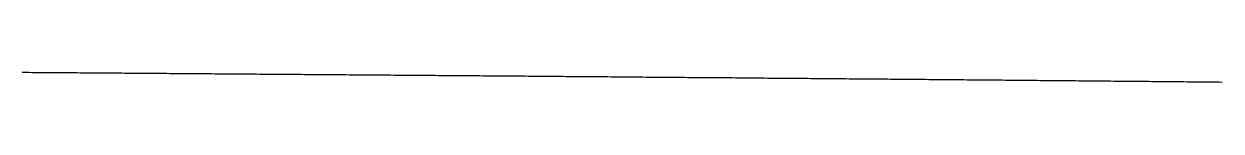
# Model space of a CAD drawing. Header units: millimetres. Extents: x 0 to 7857, y -61 to 540.
# Drawn here: x 2946 to 3928, y -18 to -10 of the extents above; entities that cross this region are included whole.
import ezdxf

# ---------------------------------------------------------------- set-up
doc = ezdxf.new("R2010")
doc.units = ezdxf.units.MM
doc.header["$LTSCALE"] = 10
doc.layers.add('MEMBERS', color=5, linetype='Continuous')

msp = doc.modelspace()

# ---------------------------------------------------------------- linework, layer by layer
at = {"layer": 'MEMBERS', "color": 3, "linetype": 'Continuous'}
for p, q in [((2947.16, -10.08), (2944.52, -10.08)), ((2949.79, -10.08), (2947.16, -10.08)), ((2952.42, -10.12), (2949.79, -10.08)), ((2955.05, -10.16), (2952.42, -10.12)), ((2957.68, -10.16), (2955.05, -10.16)), ((2960.32, -10.16), (2957.68, -10.16)), ((2962.95, -10.2), (2960.32, -10.16)), ((2965.58, -10.23), (2962.95, -10.2)), ((2968.21, -10.23), (2965.58, -10.23)), ((2970.84, -10.23), (2968.21, -10.23)), ((2973.48, -10.27), (2970.84, -10.23)), ((2976.11, -10.27), (2973.48, -10.27)), ((2978.74, -10.27), (2976.11, -10.27)), ((2981.37, -10.31), (2978.74, -10.27)), ((2984, -10.35), (2981.37, -10.31)), ((2986.63, -10.35), (2984, -10.35)), ((2989.27, -10.35), (2986.63, -10.35)), ((2991.9, -10.39), (2989.27, -10.35)), ((2994.53, -10.43), (2991.9, -10.39)), ((2997.16, -10.43), (2994.53, -10.43)), ((2999.79, -10.43), (2997.16, -10.43)), ((3002.43, -10.47), (2999.79, -10.43)), ((3005.06, -10.51), (3002.43, -10.47)), ((3007.69, -10.51), (3005.06, -10.51)), ((3010.32, -10.51), (3007.69, -10.51)), ((3012.95, -10.55), (3010.32, -10.51)), ((3015.58, -10.55), (3012.95, -10.55)), ((3018.22, -10.59), (3015.58, -10.55)), ((3020.85, -10.59), (3018.22, -10.59)), ((3023.48, -10.62), (3020.85, -10.59)), ((3026.11, -10.62), (3023.48, -10.62)), ((3028.74, -10.66), (3026.11, -10.62)), ((3031.38, -10.66), (3028.74, -10.66)), ((3034.01, -10.7), (3031.38, -10.66)), ((3036.64, -10.7), (3034.01, -10.7)), ((3039.27, -10.74), (3036.64, -10.7)), ((3041.9, -10.74), (3039.27, -10.74)), ((3044.53, -10.78), (3041.9, -10.74)), ((3047.15, -10.78), (3044.53, -10.78)), ((3047.45, -10.78), (3047.15, -10.78)), ((3050.07, -10.82), (3047.45, -10.78)), ((3052.69, -10.82), (3050.07, -10.82)), ((3055.31, -10.86), (3052.69, -10.82)), ((3057.93, -10.86), (3055.31, -10.86)), ((3060.55, -10.86), (3057.93, -10.86)), ((3063.17, -10.9), (3060.55, -10.86)), ((3065.79, -10.94), (3063.17, -10.9)), ((3068.41, -10.94), (3065.79, -10.94)), ((3071.03, -10.94), (3068.41, -10.94)), ((3073.65, -10.98), (3071.03, -10.94)), ((3076.27, -11.02), (3073.65, -10.98)), ((3078.89, -11.02), (3076.27, -11.02)), ((3081.51, -11.02), (3078.89, -11.02)), ((3084.13, -11.05), (3081.51, -11.02)), ((3086.75, -11.09), (3084.13, -11.05)), ((3089.37, -11.09), (3086.75, -11.09)), ((3091.99, -11.09), (3089.37, -11.09)), ((3094.61, -11.13), (3091.99, -11.09)), ((3097.23, -11.13), (3094.61, -11.13)), ((3099.85, -11.17), (3097.23, -11.13)), ((3102.47, -11.21), (3099.85, -11.17)), ((3105.09, -11.21), (3102.47, -11.21)), ((3107.71, -11.21), (3105.09, -11.21)), ((3110.33, -11.25), (3107.71, -11.21)), ((3112.95, -11.29), (3110.33, -11.25)), ((3115.57, -11.29), (3112.95, -11.29)), ((3118.19, -11.29), (3115.57, -11.29)), ((3120.81, -11.33), (3118.19, -11.29)), ((3123.43, -11.33), (3120.81, -11.33)), ((3126.05, -11.37), (3123.43, -11.33)), ((3128.68, -11.37), (3126.05, -11.37)), ((3131.3, -11.41), (3128.68, -11.37)), ((3133.92, -11.41), (3131.3, -11.41)), ((3136.54, -11.45), (3133.92, -11.41)), ((3139.16, -11.48), (3136.54, -11.45)), ((3141.78, -11.48), (3139.16, -11.48)), ((3144.4, -11.48), (3141.78, -11.48)), ((3147.02, -11.52), (3144.4, -11.48)), ((3149.64, -11.56), (3147.02, -11.52)), ((3152.26, -11.56), (3149.64, -11.56)), ((3154.88, -11.56), (3152.26, -11.56)), ((3157.5, -11.6), (3154.88, -11.56)), ((3160.12, -11.6), (3157.5, -11.6)), ((3162.74, -11.64), (3160.12, -11.6)), ((3165.36, -11.64), (3162.74, -11.64)), ((3167.98, -11.68), (3165.36, -11.64)), ((3170.6, -11.68), (3167.98, -11.68)), ((3173.22, -11.72), (3170.6, -11.68)), ((3175.84, -11.76), (3173.22, -11.72)), ((3178.46, -11.76), (3175.84, -11.76)), ((3181.08, -11.76), (3178.46, -11.76)), ((3183.7, -11.8), (3181.08, -11.76)), ((3186.32, -11.8), (3183.7, -11.8)), ((3188.94, -11.84), (3186.32, -11.8)), ((3191.56, -11.84), (3188.94, -11.84)), ((3194.18, -11.88), (3191.56, -11.84)), ((3196.8, -11.88), (3194.18, -11.88)), ((3199.42, -11.91), (3196.8, -11.88)), ((3202.04, -11.95), (3199.42, -11.91)), ((3204.66, -11.95), (3202.04, -11.95)), ((3207.28, -11.95), (3204.66, -11.95)), ((3209.9, -11.99), (3207.28, -11.95)), ((3212.52, -12.03), (3209.9, -11.99)), ((3215.14, -12.03), (3212.52, -12.03)), ((3217.76, -12.03), (3215.14, -12.03)), ((3220.38, -12.07), (3217.76, -12.03)), ((3223, -12.07), (3220.38, -12.07)), ((3225.62, -12.11), (3223, -12.07)), ((3228.24, -12.15), (3225.62, -12.11)), ((3230.86, -12.15), (3228.24, -12.15)), ((3233.48, -12.15), (3230.86, -12.15)), ((3236.1, -12.19), (3233.48, -12.15)), ((3238.72, -12.23), (3236.1, -12.19)), ((3241.34, -12.23), (3238.72, -12.23)), ((3243.96, -12.27), (3241.34, -12.23)), ((3246.58, -12.27), (3243.96, -12.27)), ((3249.2, -12.3), (3246.58, -12.27)), ((3251.82, -12.3), (3249.2, -12.3)), ((3254.44, -12.34), (3251.82, -12.3)), ((3257.07, -12.34), (3254.44, -12.34)), ((3259.69, -12.34), (3257.07, -12.34)), ((3262.31, -12.38), (3259.69, -12.34)), ((3264.93, -12.42), (3262.31, -12.38)), ((3267.55, -12.42), (3264.93, -12.42)), ((3270.17, -12.46), (3267.55, -12.42)), ((3272.79, -12.5), (3270.17, -12.46)), ((3275.41, -12.5), (3272.79, -12.5)), ((3278.03, -12.5), (3275.41, -12.5)), ((3280.65, -12.54), (3278.03, -12.5)), ((3283.27, -12.54), (3280.65, -12.54)), ((3285.89, -12.58), (3283.27, -12.54)), ((3288.51, -12.62), (3285.89, -12.58)), ((3291.13, -12.62), (3288.51, -12.62)), ((3293.75, -12.62), (3291.13, -12.62)), ((3296.37, -12.66), (3293.75, -12.62)), ((3298.99, -12.7), (3296.37, -12.66)), ((3301.61, -12.7), (3298.99, -12.7)), ((3304.23, -12.7), (3301.61, -12.7)), ((3306.85, -12.73), (3304.23, -12.7)), ((3309.47, -12.77), (3306.85, -12.73)), ((3312.09, -12.77), (3309.47, -12.77)), ((3314.71, -12.81), (3312.09, -12.77)), ((3317.33, -12.81), (3314.71, -12.81)), ((3319.95, -12.81), (3317.33, -12.81)), ((3322.57, -12.85), (3319.95, -12.81)), ((3325.19, -12.89), (3322.57, -12.85)), ((3327.81, -12.89), (3325.19, -12.89)), ((3330.43, -12.93), (3327.81, -12.89)), ((3333.05, -12.97), (3330.43, -12.93)), ((3335.67, -12.97), (3333.05, -12.97)), ((3338.29, -12.97), (3335.67, -12.97)), ((3340.91, -13.01), (3338.29, -12.97)), ((3343.53, -13.01), (3340.91, -13.01)), ((3346.15, -13.05), (3343.53, -13.01)), ((3348.77, -13.09), (3346.15, -13.05)), ((3351.39, -13.09), (3348.77, -13.09)), ((3354.01, -13.09), (3351.39, -13.09)), ((3356.63, -13.12), (3354.01, -13.09)), ((3359.25, -13.16), (3356.63, -13.12)), ((3361.87, -13.16), (3359.25, -13.16)), ((3364.49, -13.2), (3361.87, -13.16)), ((3367.11, -13.24), (3364.49, -13.2)), ((3369.73, -13.24), (3367.11, -13.24)), ((3372.35, -13.24), (3369.73, -13.24)), ((3374.97, -13.28), (3372.35, -13.24)), ((3377.59, -13.28), (3374.97, -13.28)), ((3380.21, -13.32), (3377.59, -13.28)), ((3382.83, -13.36), (3380.21, -13.32)), ((3385.45, -13.36), (3382.83, -13.36)), ((3388.07, -13.36), (3385.45, -13.36)), ((3390.69, -13.4), (3388.07, -13.36)), ((3393.32, -13.44), (3390.69, -13.4)), ((3395.94, -13.44), (3393.32, -13.44)), ((3398.56, -13.48), (3395.94, -13.44)), ((3401.18, -13.52), (3398.56, -13.48)), ((3403.8, -13.52), (3401.18, -13.52)), ((3406.42, -13.52), (3403.8, -13.52)), ((3409.04, -13.55), (3406.42, -13.52)), ((3411.66, -13.55), (3409.04, -13.55)), ((3414.28, -13.59), (3411.66, -13.55)), ((3416.9, -13.63), (3414.28, -13.59)), ((3419.52, -13.63), (3416.9, -13.63)), ((3422.14, -13.67), (3419.52, -13.63)), ((3424.76, -13.67), (3422.14, -13.67)), ((3427.38, -13.71), (3424.76, -13.67)), ((3430, -13.71), (3427.38, -13.71)), ((3432.62, -13.75), (3430, -13.71)), ((3435.24, -13.75), (3432.62, -13.75)), ((3437.86, -13.79), (3435.24, -13.75)), ((3440.48, -13.83), (3437.86, -13.79)), ((3443.1, -13.83), (3440.48, -13.83)), ((3445.72, -13.83), (3443.1, -13.83)), ((3448.34, -13.87), (3445.72, -13.83)), ((3450.96, -13.91), (3448.34, -13.87)), ((3453.58, -13.91), (3450.96, -13.91)), ((3456.2, -13.95), (3453.58, -13.91)), ((3458.82, -13.98), (3456.2, -13.95)), ((3461.44, -13.98), (3458.82, -13.98)), ((3464.06, -13.98), (3461.44, -13.98)), ((3466.68, -14.02), (3464.06, -13.98)), ((3469.3, -14.02), (3466.68, -14.02)), ((3471.92, -14.06), (3469.3, -14.02)), ((3474.54, -14.1), (3471.92, -14.06)), ((3477.16, -14.1), (3474.54, -14.1)), ((3479.78, -14.14), (3477.16, -14.1)), ((3482.4, -14.14), (3479.78, -14.14)), ((3485.02, -14.18), (3482.4, -14.14)), ((3487.64, -14.18), (3485.02, -14.18)), ((3490.26, -14.22), (3487.64, -14.18)), ((3492.88, -14.26), (3490.26, -14.22)), ((3495.5, -14.26), (3492.88, -14.26)), ((3498.12, -14.3), (3495.5, -14.26)), ((3500.74, -14.3), (3498.12, -14.3)), ((3503.36, -14.34), (3500.74, -14.3)), ((3505.98, -14.34), (3503.36, -14.34)), ((3508.6, -14.38), (3505.98, -14.34)), ((3511.22, -14.38), (3508.6, -14.38)), ((3513.84, -14.41), (3511.22, -14.38)), ((3516.46, -14.45), (3513.84, -14.41)), ((3519.08, -14.45), (3516.46, -14.45)), ((3521.7, -14.49), (3519.08, -14.45)), ((3524.32, -14.49), (3521.7, -14.49)), ((3526.94, -14.49), (3524.32, -14.49)), ((3529.57, -14.53), (3526.94, -14.49)), ((3532.19, -14.57), (3529.57, -14.53)), ((3534.81, -14.57), (3532.19, -14.57)), ((3537.43, -14.61), (3534.81, -14.57)), ((3540.05, -14.65), (3537.43, -14.61)), ((3542.67, -14.65), (3540.05, -14.65)), ((3545.29, -14.69), (3542.67, -14.65)), ((3547.91, -14.73), (3545.29, -14.69)), ((3550.53, -14.73), (3547.91, -14.73)), ((3553.15, -14.73), (3550.53, -14.73)), ((3555.77, -14.77), (3553.15, -14.73)), ((3558.39, -14.77), (3555.77, -14.77)), ((3561.01, -14.8), (3558.39, -14.77)), ((3563.63, -14.84), (3561.01, -14.8)), ((3566.25, -14.84), (3563.63, -14.84)), ((3568.87, -14.88), (3566.25, -14.84)), ((3571.49, -14.92), (3568.87, -14.88)), ((3574.11, -14.92), (3571.49, -14.92)), ((3576.73, -14.92), (3574.11, -14.92)), ((3579.35, -14.96), (3576.73, -14.92)), ((3581.97, -14.96), (3579.35, -14.96)), ((3584.59, -15), (3581.97, -14.96)), ((3586.08, -15), (3584.59, -15)), ((3588.7, -15.04), (3586.08, -15)), ((3591.31, -15.08), (3588.7, -15.04)), ((3593.93, -15.08), (3591.31, -15.08)), ((3596.54, -15.12), (3593.93, -15.08)), ((3599.16, -15.12), (3596.54, -15.12)), ((3601.77, -15.16), (3599.16, -15.12)), ((3604.39, -15.16), (3601.77, -15.16)), ((3607, -15.2), (3604.39, -15.16)), ((3609.61, -15.2), (3607, -15.2)), ((3612.23, -15.23), (3609.61, -15.2)), ((3614.84, -15.27), (3612.23, -15.23)), ((3617.46, -15.27), (3614.84, -15.27)), ((3620.07, -15.31), (3617.46, -15.27)), ((3622.69, -15.35), (3620.07, -15.31)), ((3625.3, -15.35), (3622.69, -15.35)), ((3627.92, -15.39), (3625.3, -15.35)), ((3630.53, -15.39), (3627.92, -15.39)), ((3633.15, -15.39), (3630.53, -15.39)), ((3635.76, -15.43), (3633.15, -15.39)), ((3638.37, -15.47), (3635.76, -15.43)), ((3640.99, -15.47), (3638.37, -15.47)), ((3643.6, -15.51), (3640.99, -15.47)), ((3646.22, -15.55), (3643.6, -15.51)), ((3648.83, -15.55), (3646.22, -15.55)), ((3651.45, -15.59), (3648.83, -15.55)), ((3654.06, -15.59), (3651.45, -15.59)), ((3656.68, -15.62), (3654.06, -15.59)), ((3659.29, -15.66), (3656.68, -15.62)), ((3661.91, -15.66), (3659.29, -15.66)), ((3664.52, -15.7), (3661.91, -15.66)), ((3667.13, -15.7), (3664.52, -15.7)), ((3669.75, -15.74), (3667.13, -15.7)), ((3672.36, -15.74), (3669.75, -15.74)), ((3674.98, -15.78), (3672.36, -15.74)), ((3677.59, -15.82), (3674.98, -15.78)), ((3680.21, -15.82), (3677.59, -15.82)), ((3682.82, -15.86), (3680.21, -15.82)), ((3685.44, -15.86), (3682.82, -15.86)), ((3688.05, -15.9), (3685.44, -15.86)), ((3690.67, -15.94), (3688.05, -15.9)), ((3693.28, -15.94), (3690.67, -15.94)), ((3695.89, -15.98), (3693.28, -15.94)), ((3698.51, -16.02), (3695.89, -15.98)), ((3701.12, -16.02), (3698.51, -16.02)), ((3703.74, -16.02), (3701.12, -16.02)), ((3706.35, -16.05), (3703.74, -16.02)), ((3708.97, -16.05), (3706.35, -16.05)), ((3711.58, -16.09), (3708.97, -16.05)), ((3714.2, -16.13), (3711.58, -16.09)), ((3716.81, -16.13), (3714.2, -16.13)), ((3719.43, -16.17), (3716.81, -16.13)), ((3722.04, -16.21), (3719.43, -16.17)), ((3724.65, -16.21), (3722.04, -16.21)), ((3727.27, -16.25), (3724.65, -16.21)), ((3729.88, -16.29), (3727.27, -16.25)), ((3732.5, -16.29), (3729.88, -16.29)), ((3735.11, -16.33), (3732.5, -16.29)), ((3737.73, -16.33), (3735.11, -16.33)), ((3740.34, -16.37), (3737.73, -16.33)), ((3742.96, -16.37), (3740.34, -16.37)), ((3745.57, -16.41), (3742.96, -16.37)), ((3748.19, -16.41), (3745.57, -16.41)), ((3750.8, -16.45), (3748.19, -16.41)), ((3753.41, -16.48), (3750.8, -16.45)), ((3756.03, -16.48), (3753.41, -16.48)), ((3758.64, -16.52), (3756.03, -16.48)), ((3761.26, -16.52), (3758.64, -16.52)), ((3763.87, -16.56), (3761.26, -16.52)), ((3766.49, -16.6), (3763.87, -16.56)), ((3769.1, -16.6), (3766.49, -16.6)), ((3771.72, -16.64), (3769.1, -16.6)), ((3774.33, -16.68), (3771.72, -16.64)), ((3776.95, -16.68), (3774.33, -16.68)), ((3779.56, -16.72), (3776.95, -16.68)), ((3782.17, -16.72), (3779.56, -16.72)), ((3784.79, -16.76), (3782.17, -16.72)), ((3787.4, -16.8), (3784.79, -16.76)), ((3790.02, -16.8), (3787.4, -16.8)), ((3792.63, -16.8), (3790.02, -16.8)), ((3795.25, -16.84), (3792.63, -16.8)), ((3797.86, -16.88), (3795.25, -16.84)), ((3800.48, -16.88), (3797.86, -16.88)), ((3803.09, -16.91), (3800.48, -16.88)), ((3805.71, -16.95), (3803.09, -16.91)), ((3808.32, -16.95), (3805.71, -16.95)), ((3810.93, -16.99), (3808.32, -16.95)), ((3813.55, -16.99), (3810.93, -16.99)), ((3816.16, -17.03), (3813.55, -16.99)), ((3818.78, -17.07), (3816.16, -17.03)), ((3821.39, -17.07), (3818.78, -17.07)), ((3824.01, -17.11), (3821.39, -17.07)), ((3826.62, -17.15), (3824.01, -17.11)), ((3829.24, -17.15), (3826.62, -17.15)), ((3831.85, -17.19), (3829.24, -17.15)), ((3834.47, -17.19), (3831.85, -17.19)), ((3837.08, -17.23), (3834.47, -17.19)), ((3839.69, -17.27), (3837.08, -17.23)), ((3842.31, -17.27), (3839.69, -17.27)), ((3844.92, -17.3), (3842.31, -17.27)), ((3847.54, -17.34), (3844.92, -17.3)), ((3850.15, -17.34), (3847.54, -17.34)), ((3852.77, -17.38), (3850.15, -17.34)), ((3855.38, -17.42), (3852.77, -17.38)), ((3858, -17.42), (3855.38, -17.42)), ((3860.61, -17.46), (3858, -17.42)), ((3863.23, -17.46), (3860.61, -17.46)), ((3865.84, -17.46), (3863.23, -17.46)), ((3868.45, -17.5), (3865.84, -17.46)), ((3871.07, -17.54), (3868.45, -17.5)), ((3873.68, -17.54), (3871.07, -17.54)), ((3876.3, -17.58), (3873.68, -17.54)), ((3878.91, -17.62), (3876.3, -17.58)), ((3881.53, -17.62), (3878.91, -17.62)), ((3884.14, -17.66), (3881.53, -17.62)), ((3886.76, -17.66), (3884.14, -17.66)), ((3889.37, -17.7), (3886.76, -17.66)), ((3891.99, -17.73), (3889.37, -17.7)), ((3894.6, -17.73), (3891.99, -17.73)), ((3897.21, -17.77), (3894.6, -17.73)), ((3899.83, -17.81), (3897.21, -17.77)), ((3902.44, -17.81), (3899.83, -17.81)), ((3905.06, -17.85), (3902.44, -17.81)), ((3907.67, -17.89), (3905.06, -17.85)), ((3910.29, -17.89), (3907.67, -17.89)), ((3912.9, -17.93), (3910.29, -17.89)), ((3915.52, -17.93), (3912.9, -17.93)), ((3918.13, -17.97), (3915.52, -17.93)), ((3920.74, -18.01), (3918.13, -17.97)), ((3923.36, -18.01), (3920.74, -18.01)), ((3925.97, -18.05), (3923.36, -18.01)), ((3928.59, -18.09), (3925.97, -18.05))]:
    msp.add_line(p, q, dxfattribs=at)

doc.saveas('drawing.dxf')
